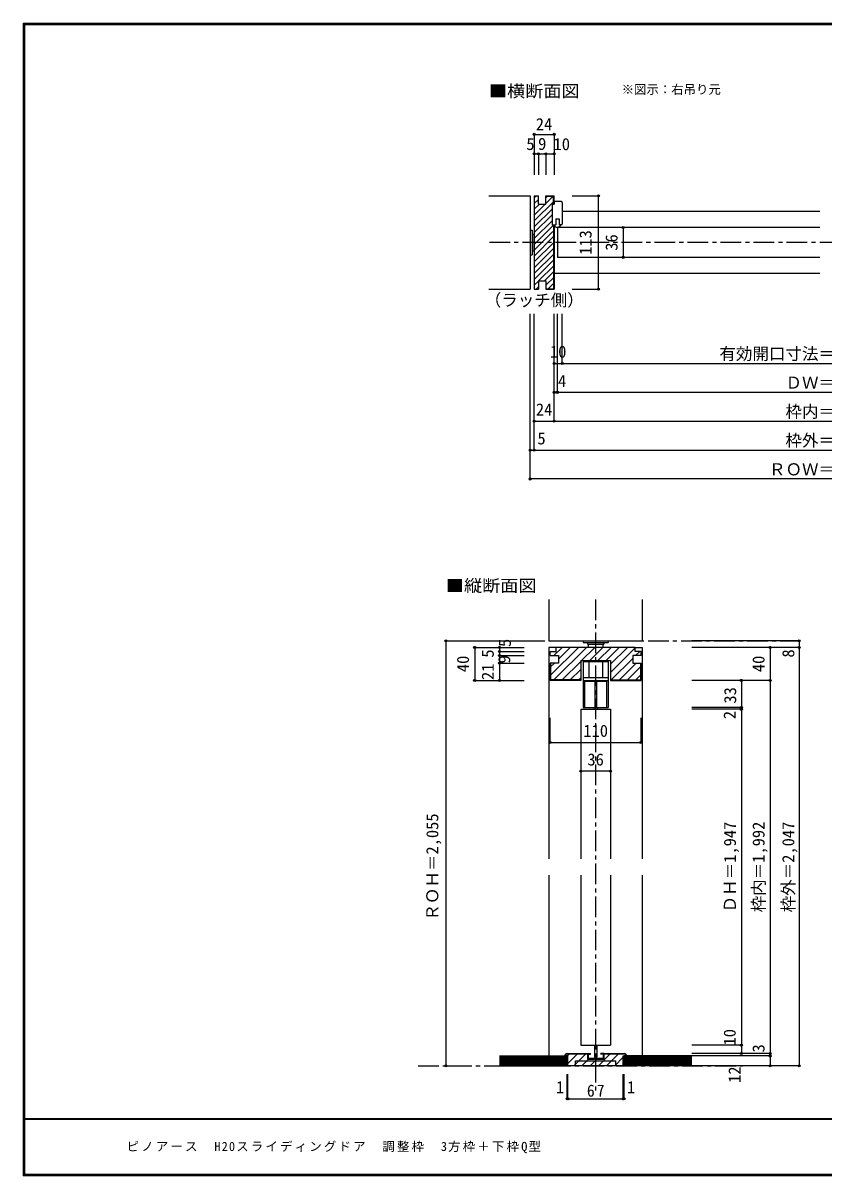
# Model space of a CAD drawing. Units: millimetres at full size, sheet at 1:5. Extents: x -973 to 977, y -718 to 696.
# Drawn here: x -973 to -3, y -701 to 696 of the extents above; entities that cross this region are included whole.
import ezdxf
from ezdxf.enums import TextEntityAlignment as Align

# ---------------------------------------------------------------- set-up
doc = ezdxf.new("R2010")
doc.units = ezdxf.units.MM
doc.header["$LTSCALE"] = 5
doc.header["$PDMODE"] = 32
doc.header["$PDSIZE"] = 2.5
doc.linetypes.add('CHAIN1', pattern=[8, 5, -1, 1, -1])
for name, color, linetype in [('0-1_通り芯', 4, 'CHAIN1'), ('0-3_仕上げ', 7, 'Continuous'), ('0-4_枠', 3, 'Continuous'), ('0-6_扉', 6, 'Continuous'), ('0-7_金物', 7, 'Continuous'), ('0-8_戸当り', 7, 'Continuous'), ('0-A_文字', 7, 'Continuous'), ('0-B_寸法', 7, 'Continuous'), ('0-C_ハッチ', 4, 'Continuous'), ('F-1_枠', 6, 'Continuous'), ('F-A_文字', 7, 'Continuous')]:
    doc.layers.add(name, color=color, linetype=linetype)
doc.styles.add('ＭＳ ゴシック', font='')
doc.styles.get('ＭＳ ゴシック').set_extended_font_data('MS Gothic')

msp = doc.modelspace()

# ---------------------------------------------------------------- linework, layer by layer
at = {"layer": '0-1_通り芯'}
for p, q in [((416.506, 430), (-409.2, 430)), ((-279.847, -2.5), (-279.847, -597.5)), ((-366.347, -52.5), (-336.847, -52.5)), ((-336.347, -52.5), (-33.347, -52.5)), ((-494.909, -567.5), (-101.925, -567.5))]:
    msp.add_line(p, q, dxfattribs=at)
at = {"layer": '0-3_仕上げ'}
for p, q in [((-409.2, 486.5), (-359.2, 486.5)), ((-359.2, 486.5), (-359.2, 373.5)), ((-409.2, 373.5), (-359.2, 373.5)), ((-336.347, -2.5), (-336.347, -52.5)), ((-223.347, -2.5), (-223.347, -52.5)), ((-336.347, -52.5), (-223.347, -52.5)), ((-396.347, -557), (-314.347, -557)), ((-396.347, -558.5), (-314.347, -558.5)), ((-163.347, -557), (-245.347, -557)), ((-163.347, -558.5), (-245.347, -558.5)), ((-396.347, -560), (-314.347, -560)), ((-396.347, -561.5), (-314.347, -561.5)), ((-396.347, -563), (-314.347, -563)), ((-396.347, -564.5), (-314.347, -564.5)), ((-396.347, -566), (-314.347, -566)), ((-163.347, -560), (-245.347, -560)), ((-163.347, -561.5), (-245.347, -561.5)), ((-163.347, -563), (-245.347, -563)), ((-163.347, -564.5), (-245.347, -564.5)), ((-163.347, -566), (-245.347, -566))]:
    msp.add_line(p, q, dxfattribs=at)
at = {"layer": '0-3_仕上げ', "color": 2}
for p, q in [((-396.347, -555.5), (-314.347, -555.5)), ((-314.347, -567.5), (-314.347, -555.5)), ((-245.347, -567.5), (-245.347, -555.5)), ((-163.347, -555.5), (-245.347, -555.5)), ((-396.347, -567.5), (-314.347, -567.5)), ((-163.347, -567.5), (-245.347, -567.5))]:
    msp.add_line(p, q, dxfattribs=at)
at = {"layer": '0-4_枠'}
for p, q in [((-354.2, 486.5), (-354.2, 373.5)), ((-354.2, 486.5), (-349.2, 486.5)), ((-349.2, 476.5), (-349.2, 486.5)), ((-349.2, 476.5), (-340.2, 476.5)), ((-340.2, 476.5), (-340.2, 486.5)), ((-340.2, 486.5), (-330.2, 486.5)), ((-340.2, 486), (-330.7, 486)), ((-332.2, 477), (-330.2, 477)), ((-332.2, 451), (-332.2, 477)), ((-330.7, 477), (-330.7, 486)), ((-330.2, 477), (-330.2, 486.5)), ((-332.2, 451), (-330.2, 451)), ((-330.7, 451), (-330.7, 374)), ((-330.2, 451), (-330.2, 373.5)), ((-349.2, 383.5), (-349.2, 373.5)), ((-349.2, 383.5), (-340.2, 383.5)), ((-340.2, 383.5), (-340.2, 373.5)), ((-354.2, 373.5), (-349.2, 373.5)), ((-340.2, 374), (-330.7, 374)), ((-340.2, 373.5), (-330.2, 373.5)), ((-334.847, -65.5), (-327.847, -65.5)), ((-334.847, -70.5), (-334.847, -65.5)), ((-327.847, -65.5), (-327.847, -60.5)), ((-231.847, -60.5), (-327.847, -60.5)), ((-231.847, -65.5), (-231.847, -60.5)), ((-224.847, -65.5), (-231.847, -65.5)), ((-224.847, -70.5), (-224.847, -65.5)), ((-334.847, -70.5), (-324.847, -70.5)), ((-324.847, -79.5), (-334.847, -79.5)), ((-334.847, -79.5), (-334.847, -100.5)), ((-334.347, -79.5), (-334.347, -100)), ((-324.847, -70.5), (-324.847, -79.5)), ((-297.847, -76.5), (-261.847, -76.5)), ((-297.847, -76.5), (-297.847, -100.5)), ((-261.847, -76.5), (-261.847, -100.5)), ((-224.847, -70.5), (-234.847, -70.5)), ((-234.847, -70.5), (-234.847, -79.5)), ((-234.847, -79.5), (-224.847, -79.5)), ((-225.347, -79.5), (-225.347, -100)), ((-224.847, -79.5), (-224.847, -100.5)), ((-297.847, -100.5), (-334.847, -100.5)), ((-297.847, -100), (-334.347, -100)), ((-261.847, -100), (-225.347, -100)), ((-261.847, -100.5), (-224.847, -100.5)), ((-313.347, -555.5), (-317.347, -555.5)), ((-314.347, -552.5), (-289.847, -552.5)), ((-314.347, -553), (-289.847, -553)), ((-313.347, -567.5), (-313.347, -555.5)), ((-289.847, -552.941), (-289.847, -559.5)), ((-269.847, -552.5), (-245.347, -552.5)), ((-269.847, -559.5), (-269.847, -552.941)), ((-269.847, -553), (-245.347, -553)), ((-246.347, -567.5), (-313.347, -567.5)), ((-289.847, -559.5), (-269.847, -559.5)), ((-255.347, -567.5), (-255.347, -561.5))]:
    msp.add_line(p, q, dxfattribs=at)
at = {"layer": '0-4_枠', "color": 4}
for p, q in [((-8.347, 467.5), (-320.2, 467.5)), ((-8.347, 392.5), (-330.2, 392.5)), ((-327.847, -60.5), (-336.347, -60.5)), ((-336.347, -60.5), (-336.347, -316.5)), ((-231.847, -60.5), (-223.347, -60.5)), ((-223.347, -60.5), (-223.347, -316.5)), ((-336.347, -336.5), (-336.347, -555.5)), ((-223.347, -336.5), (-223.347, -555.5))]:
    msp.add_line(p, q, dxfattribs=at)
at = {"layer": '0-4_枠'}
for points in [[(-246.347, -567.5), (-246.347, -555.5), (-242.347, -555.5)], [(-304.347, -567.5), (-304.347, -561.5), (-255.347, -561.5)]]:
    msp.add_lwpolyline(points, dxfattribs=at)
for centre, radius, start, end in [((-314.347, -555.5), 3, 90, 180), ((-314.347, -555.5), 2.5, 90, 180), ((-245.347, -555.5), 3, 0, 90), ((-245.347, -555.5), 2.5, 0, 90)]:
    msp.add_arc(centre, radius, start, end, dxfattribs=at)
at = {"layer": '0-6_扉'}
for p, q in [((-326.2, 448), (-326.2, 412)), ((-8.347, 448), (-326.2, 448)), ((-8.347, 412), (-326.2, 412)), ((-297.847, -135.5), (-261.847, -135.5)), ((-297.847, -135.5), (-297.847, -316.5)), ((-261.847, -135.5), (-261.847, -316.5)), ((-297.847, -336.5), (-297.847, -542.5)), ((-261.847, -336.5), (-261.847, -542.5)), ((-297.847, -542.5), (-261.847, -542.5))]:
    msp.add_line(p, q, dxfattribs=at)
at = {"layer": '0-7_金物'}
for p, q in [((-359.2, 445), (-359.2, 415)), ((-359.2, 445), (-356.7, 445)), ((-356.7, 445), (-356.7, 415)), ((-356.7, 440), (-354.7, 440)), ((-354.7, 440), (-354.7, 420)), ((-354.7, 439), (-354.2, 439)), ((-356.7, 420), (-354.7, 420)), ((-354.7, 421), (-354.2, 421)), ((-359.2, 415), (-356.7, 415)), ((-294.847, -52.5), (-294.847, -54.5)), ((-294.847, -52.5), (-264.847, -52.5)), ((-294.847, -54.5), (-264.847, -54.5)), ((-289.847, -54.5), (-289.847, -56.5)), ((-269.847, -54.5), (-269.847, -56.5)), ((-264.847, -52.5), (-264.847, -54.5)), ((-289.847, -56.5), (-269.847, -56.5)), ((-288.847, -56.5), (-288.847, -60.5)), ((-270.847, -60.5), (-270.847, -56.5)), ((-294.847, -77.711), (-294.847, -133.5)), ((-288.13, -77.711), (-288.13, -96.921)), ((-271.564, -77.711), (-271.564, -96.921)), ((-294.847, -96.921), (-264.847, -96.921)), ((-294.847, -100.5), (-264.847, -100.5)), ((-293.147, -101.509), (-293.147, -133.5)), ((-280.962, -101.509), (-280.962, -133.5)), ((-278.732, -101.509), (-278.732, -133.5)), ((-294.847, -133.5), (-264.847, -133.5)), ((-281.965, -133.5), (-281.965, -135.415)), ((-277.729, -133.5), (-277.729, -135.415)), ((-281.327, -542.515), (-281.327, -556.745)), ((-278.367, -542.515), (-278.367, -556.745)), ((-289.847, -552.5), (-286.196, -552.5)), ((-289.847, -552.5), (-289.847, -559.5)), ((-288.847, -553.5), (-286.196, -553.5)), ((-288.847, -553.5), (-288.847, -558.5)), ((-270.847, -558.5), (-288.847, -558.5)), ((-286.196, -553.5), (-286.196, -552.5)), ((-281.327, -556.745), (-278.367, -556.745)), ((-269.847, -552.5), (-273.498, -552.5)), ((-273.498, -553.5), (-273.498, -552.5)), ((-270.847, -553.5), (-273.498, -553.5)), ((-270.847, -553.5), (-270.847, -558.5)), ((-269.847, -552.5), (-269.847, -559.5)), ((-269.847, -559.5), (-289.847, -559.5))]:
    msp.add_line(p, q, dxfattribs=at)
for points in [[(-294.847, -77.711), (-264.847, -77.711), (-264.847, -133.5)], [(-293.147, -101.509), (-266.547, -101.509), (-266.547, -133.5)]]:
    msp.add_lwpolyline(points, dxfattribs=at)
at = {"layer": '0-8_戸当り'}
for p, q in [((-332.2, 476.5), (-330.2, 476.5)), ((-332.2, 451.5), (-332.2, 476.5)), ((-330.2, 479.5), (-330.2, 476.5)), ((-321.2, 479.5), (-330.2, 479.5)), ((-320.2, 478.5), (-320.2, 452.5)), ((-332.2, 451.5), (-328.2, 451.5)), ((-328.2, 458.5), (-324.2, 458.5)), ((-328.2, 458.5), (-328.2, 451.5)), ((-324.2, 458.5), (-324.2, 451.5)), ((-321.2, 451.5), (-324.2, 451.5))]:
    msp.add_line(p, q, dxfattribs=at)
for centre, radius, start, end in [((-321.2, 478.5), 1, 0, 90), ((-326.436, 452.981), 4.487, 199.27144, 340.72855), ((-321.2, 452.5), 1, 270, 0)]:
    msp.add_arc(centre, radius, start, end, dxfattribs=at)
at = {"layer": '0-B_寸法', "color": 4}
for p, q in [((-354.2, 561.024), (-354.2, 511.982)), ((-354.2, 561.024), (-330.2, 561.024)), ((-330.2, 561.024), (-330.2, 511.982)), ((-354.2, 537.5), (-330.2, 537.5)), ((-349.2, 537.5), (-349.2, 511.982)), ((-340.2, 537.5), (-340.2, 511.982)), ((-308.34, 486.5), (-276.431, 486.5)), ((-276.431, 373.5), (-276.431, 486.5)), ((-246.431, 448), (-276.431, 448)), ((-246.431, 448), (-246.431, 412)), ((-246.431, 412), (-276.431, 412)), ((-308.34, 373.5), (-276.431, 373.5)), ((-359.2, 143.5), (-359.2, 343.5)), ((-354.2, 178.5), (-354.2, 343.5)), ((-330.2, 213.5), (-330.2, 343.5)), ((-326.2, 248.5), (-326.2, 343.5)), ((-320.2, 283.5), (-320.2, 343.5)), ((-330.2, 283.5), (-320.2, 283.5)), ((-320.2, 283.5), (267.506, 283.5)), ((-330.2, 248.5), (333.506, 248.5)), ((-354.2, 213.5), (357.506, 213.5)), ((-359.2, 178.5), (362.506, 178.5)), ((362.506, 143.5), (-359.2, 143.5)), ((-461.347, -52.5), (-366.347, -52.5)), ((-461.347, -52.5), (-461.347, -567.5)), ((-33.347, -52.5), (-163.347, -52.5)), ((-33.347, -52.5), (-33.347, -567.5)), ((-426.347, -60.5), (-366.347, -60.5)), ((-426.347, -60.5), (-426.347, -100.5)), ((-396.347, -60.5), (-396.347, -100.5)), ((-396.347, -65.5), (-366.347, -65.5)), ((-33.347, -60.5), (-163.347, -60.5)), ((-68.347, -60.5), (-68.347, -567.5)), ((-396.347, -70.5), (-366.347, -70.5)), ((-396.347, -79.5), (-366.347, -79.5)), ((-426.347, -100.5), (-366.347, -100.5)), ((-68.347, -100.5), (-163.347, -100.5)), ((-103.347, -100.5), (-103.347, -552.5)), ((-103.347, -133.5), (-163.347, -133.5)), ((-103.347, -135.5), (-163.347, -135.5)), ((-334.847, -175.771), (-334.847, -146.005)), ((-224.847, -175.771), (-224.847, -146.005)), ((-334.847, -175.771), (-224.847, -175.771)), ((-261.847, -210.522), (-297.847, -210.522)), ((-103.347, -542.5), (-163.347, -542.5)), ((-68.347, -552.5), (-163.347, -552.5)), ((-103.347, -555.5), (-163.347, -555.5)), ((-68.347, -555.5), (-103.258, -555.5)), ((-461.347, -567.5), (-435.317, -567.5)), ((-33.347, -567.5), (-163.347, -567.5)), ((-314.347, -607.5), (-314.347, -577.5)), ((-313.347, -607.5), (-313.347, -577.5)), ((-246.347, -607.5), (-246.347, -577.5)), ((-245.347, -607.5), (-245.347, -577.5)), ((-314.347, -607.5), (-313.347, -607.5)), ((-313.347, -607.5), (-246.347, -607.5)), ((-246.347, -607.5), (-245.347, -607.5))]:
    msp.add_line(p, q, dxfattribs=at)
at = {"layer": '0-B_寸法'}
for p in [(-354.2, 561.024), (-330.2, 561.024), (-354.2, 537.5), (-349.2, 537.5), (-340.2, 537.5), (-330.2, 537.5), (-276.431, 486.5), (-246.431, 448), (-246.431, 412), (-276.431, 373.5), (-330.2, 283.5), (-320.2, 283.5), (-330.2, 248.5), (-326.2, 248.5), (-354.2, 213.5), (-330.2, 213.5), (-359.2, 178.5), (-354.2, 178.5), (-359.2, 143.5), (-461.347, -52.5), (-33.347, -52.5), (-426.347, -60.5), (-396.347, -60.5), (-396.347, -65.5), (-396.347, -70.5), (-68.347, -60.5), (-33.347, -60.5), (-396.347, -79.5), (-426.347, -100.5), (-396.347, -100.5), (-103.347, -100.5), (-68.347, -100.5), (-103.347, -133.5), (-103.347, -135.5), (-334.847, -175.771), (-224.847, -175.771), (-297.847, -210.522), (-261.847, -210.522), (-103.347, -542.5), (-103.347, -552.5), (-68.347, -552.5), (-68.347, -555.5), (-461.347, -567.5), (-68.347, -567.5), (-33.347, -567.5), (-314.347, -607.5), (-313.347, -607.5), (-246.347, -607.5), (-245.347, -607.5)]:
    msp.add_point(p, dxfattribs=at)
at = {"layer": '0-C_ハッチ'}
for p, q in [((-354.2, 484.332), (-352.032, 486.5)), ((-354.2, 477.26), (-349.2, 482.26)), ((-354.2, 456.047), (-330.2, 480.047)), ((-354.2, 463.118), (-340.819, 476.5)), ((-354.2, 470.189), (-347.89, 476.5)), ((-340.2, 484.189), (-337.89, 486.5)), ((-340.2, 477.118), (-330.819, 486.5)), ((-354.2, 448.976), (-332.2, 470.976)), ((-354.2, 441.905), (-332.2, 463.905)), ((-354.2, 434.834), (-332.2, 456.834)), ((-354.2, 427.763), (-330.964, 451)), ((-354.2, 420.692), (-331.683, 443.21)), ((-354.2, 413.621), (-330.321, 437.5)), ((-354.2, 406.55), (-330.2, 430.55)), ((-354.2, 399.479), (-330.2, 423.479)), ((-354.2, 392.408), (-330.2, 416.408)), ((-354.2, 385.337), (-330.2, 409.337)), ((-348.966, 383.5), (-330.2, 402.266)), ((-341.895, 383.5), (-330.2, 395.195)), ((-354.2, 378.266), (-349.2, 383.266)), ((-340.2, 378.124), (-330.2, 388.124)), ((-337.753, 373.5), (-330.2, 381.053)), ((-351.895, 373.5), (-349.2, 376.195)), ((-330.682, 373.5), (-330.2, 373.982)), ((-334.347, -94.132), (-300.715, -60.5)), ((-330.514, -70.5), (-320.514, -60.5)), ((-330.315, -100), (-290.815, -60.5)), ((-324.847, -74.733), (-310.614, -60.5)), ((-296.916, -76.5), (-280.916, -60.5)), ((-287.016, -76.5), (-271.016, -60.5)), ((-277.117, -76.5), (-261.117, -60.5)), ((-267.217, -76.5), (-251.217, -60.5)), ((-261.847, -81.029), (-241.318, -60.5)), ((-261.847, -90.929), (-231.847, -60.929)), ((-231.519, -70.5), (-226.519, -65.5)), ((-334.347, -84.233), (-329.614, -79.5)), ((-320.416, -100), (-298.307, -77.892)), ((-261.019, -100), (-234.847, -73.828)), ((-251.119, -100), (-230.619, -79.5)), ((-310.516, -100), (-298.307, -87.791)), ((-300.617, -100), (-298.307, -97.691)), ((-241.22, -100), (-225.347, -84.127)), ((-231.32, -100), (-225.347, -94.027)), ((-314.082, -555.5), (-311.582, -553)), ((-313.347, -564.664), (-301.683, -553)), ((-306.283, -567.5), (-291.783, -553)), ((-276.585, -567.5), (-262.085, -553)), ((-266.685, -567.5), (-252.185, -553)), ((-256.786, -567.5), (-246.347, -557.061)), ((-296.384, -567.5), (-288.384, -559.5)), ((-286.484, -567.5), (-278.484, -559.5))]:
    msp.add_line(p, q, dxfattribs=at)
at = {"layer": 'F-1_枠'}
for p, q in [((-973.347, 695.833), (-973.347, -700.833)), ((-973.347, 695.833), (976.653, 695.833)), ((-973.347, 695), (976.653, 695)), ((-973.347, 694.167), (976.653, 694.167)), ((-972.514, 695.833), (-972.514, -700.833)), ((-971.68, 695.833), (-971.68, -700.833)), ((976.653, -631.667), (-973.347, -631.667)), ((976.653, -632.5), (-973.347, -632.5)), ((976.653, -699.167), (-973.347, -699.167)), ((976.653, -700), (-973.347, -700)), ((976.653, -700.833), (-973.347, -700.833))]:
    msp.add_line(p, q, dxfattribs=at)

# ---------------------------------------------------------------- texts
at = {"layer": '0-A_文字', "style": 'ＭＳ ゴシック', "width": 1.1}
for s, p in [('■横断面図', (-409.2, 601.667)), ('■縦断面図', (-461.347, 2.5))]:
    msp.add_text(s, height=14.66, dxfattribs=at).set_placement(p, align=Align.BOTTOM_LEFT)
at = {"layer": '0-A_文字', "style": 'ＭＳ ゴシック'}
for s, height, p in [('※図示：右吊り元', 11, (-248.262, 606.667)), ('（ラッチ側）', 14.66, (-414.2, 348.5))]:
    msp.add_text(s, height=height, dxfattribs=at).set_placement(p, align=Align.BOTTOM_LEFT)
at = {"layer": '0-B_寸法', "style": 'ＭＳ ゴシック'}
for s, p in [('24', (-352.344, 561.605)), ('5', (-363.816, 537.622)), ('9', (-349.522, 537.781)), ('10', (-330.858, 537.463)), ('10', (-335.2, 286)), ('有効開口寸法＝635（612）', (-129.919, 283.5)), ('4', (-325.45, 250.5)), ('ＤＷ＝703（680）', (-49.919, 248.5)), ('24', (-352.2, 216)), ('枠内＝711（688）', (-49.919, 213.5)), ('5', (-350.368, 181)), ('枠外＝759（736）', (-49.919, 178.5)), ('ＲＯＷ＝769（746）', (-69.919, 143.5)), ('110', (-294.759, -173.271)), ('36', (-289.847, -208.022)), ('1', (-327.847, -605)), ('1', (-241.847, -605))]:
    msp.add_text(s, height=14.66, dxfattribs=at).set_placement(p, align=Align.BOTTOM_LEFT)
for s, p in [('113', (-280.361, 415)), ('36', (-248.931, 420)), ('5', (-378.121, -60.079)), ('5', (-398.847, -73)), ('8', (-34.831, -72.819)), ('40', (-428.847, -90.5)), ('21', (-398.847, -100)), ('9', (-378.847, -80)), ('40', (-70.847, -90.5)), ('33', (-105.225, -128.622)), ('2', (-105.847, -147.512)), ('ＲＯＨ＝2,055', (-465.988, -391.5)), ('ＤＨ＝1,947', (-105.527, -381.5)), ('枠内＝1,992', (-70.847, -381.5)), ('枠外＝2,047', (-34.833, -381.5)), ('10', (-105.812, -542.8)), ('3', (-70.847, -551.25)), ('12', (-99.901, -588.125))]:
    msp.add_text(s, height=14.66, rotation=90, dxfattribs=at).set_placement(p, align=Align.BOTTOM_LEFT)
at = {"layer": '0-B_寸法', "insert": (-290.472, -605), "char_height": 14.66, "attachment_point": 7, "style": 'ＭＳ ゴシック'}
msp.add_mtext('\\T1.27;\\W0.95;67', dxfattribs=at)
at = {"layer": 'F-A_文字', "insert": (-847.938, -673.333), "char_height": 11, "attachment_point": 7, "style": 'ＭＳ ゴシック'}
msp.add_mtext('\\T1.18;ピノアース\u3000H20スライディングドア\u3000調整枠\u30003方枠＋下枠Q型', dxfattribs=at)

doc.saveas('drawing.dxf')
